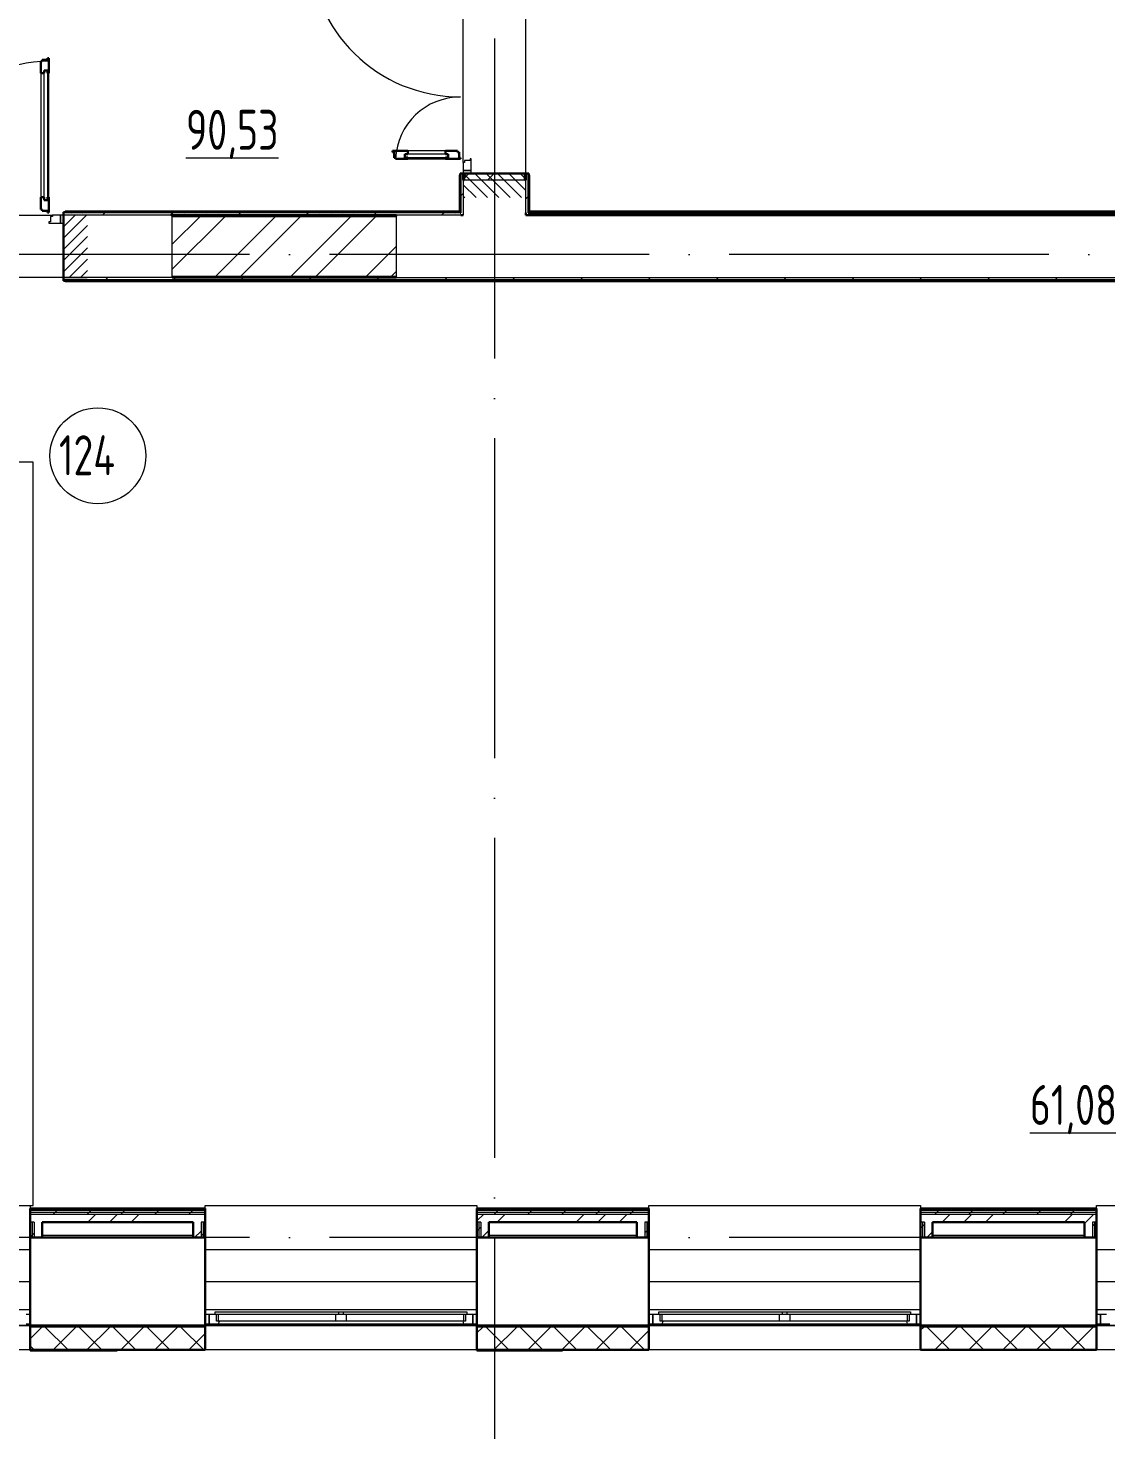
# Model space of a CAD drawing. Header units: millimetres. Extents: x -325553 to 627452, y -28539 to 738858.
# Drawn here: x -6233 to 509, y 416571 to 425341 of the extents above; entities that cross this region are included whole.
import ezdxf

# ---------------------------------------------------------------- set-up
doc = ezdxf.new("R2010")
doc.units = ezdxf.units.MM
doc.linetypes.add('ADSK_Линия сетки', pattern=[25, 20, -2.5, 0, -2.5])
doc.linetypes.add('ADSK_Штриховая_ш2 п1_5', pattern=[4.5, 3, -1.5])
for name, color, linetype, lineweight in [('_ Окна', 7, 'Continuous', 9), ('Двери', 252, 'Continuous', 9), ('Марки помещений', 252, 'Continuous', 20), ('Ограждение', 252, 'Continuous', 9), ('Окна', 252, 'Continuous', 9), ('Оси', 252, 'Continuous', 9), ('Перекрытие', 252, 'Continuous', 18), ('Стены внутренние', 7, 'Continuous', 18), ('Стены наружные', 7, 'Continuous', 18), ('Стены штриховка', 7, 'Continuous', 9)]:
    doc.layers.add(name, color=color, linetype=linetype, lineweight=lineweight)
doc.layers.add('Двери открывание', color=7, linetype='Continuous', lineweight=9, true_color=0xc0c0c0)
doc.styles.add('GOST Common_3', font='', dxfattribs={"height": 3.5})
doc.styles.get('GOST Common_3').set_extended_font_data('GOST 2.304 type A')
pattern_1 = [(0, (-32119.8, 96), (0, 600), []), (90, (-32119.8, 96), (-600, 4e-14), [])]

# ---------------------------------------------------------------- blocks, each defined once
blk = doc.blocks.new('1 этаж')
at = {"layer": 'Двери', "lineweight": 18, "true_color": 0x636466}
h = blk.add_hatch(dxfattribs=at)
h.set_pattern_fill('FP_2', color=251, angle=90, style=0, pattern_type=2)
h.set_pattern_definition([(135, (-4055.8, -12863.73), (-35.3553, -35.3553), [])])
h.paths.add_polyline_path([(-4250.8, -13638.7), (-3860.8, -13638.7), (-3860.8, -13488.7), (-4250.8, -13488.7), (-4250.8, -13612.8)])
h.paths.add_polyline_path([(-4250.8, -11988.7), (-3860.8, -11988.7), (-3860.8, -11838.7), (-4250.8, -11838.7)])
h = blk.add_hatch(dxfattribs=at)
h.set_pattern_fill('FP_2', color=251, style=0, pattern_type=2)
h.set_pattern_definition([(45, (-7625.8, -13943.73), (-35.3553, 35.3553), [])])
h.paths.add_polyline_path([(-6600.8, -14138.7), (-6600.8, -13748.7), (-6750.8, -13748.7), (-6750.8, -14138.7)])
h.paths.add_polyline_path([(-8400.8, -14138.7), (-8250.8, -14138.7), (-8250.8, -13748.7), (-8400.8, -13748.7)])
at = {"layer": 'Ограждение', "true_color": 0x636466}
h = blk.add_hatch(dxfattribs=at)
h.set_pattern_fill('FP_25', color=251, style=0, pattern_type=2)
h.set_pattern_definition(pattern_1)
h.paths.add_polyline_path([(-4270.8, -13728.7), (-4270.8, -13498.7), (-4275.8, -13498.7), (-4275.8, -13723.7)])
h = blk.add_hatch(dxfattribs=at)
h.set_pattern_fill('FP_25', color=251, style=0, pattern_type=2)
h.set_pattern_definition(pattern_1)
h.paths.add_polyline_path([(-5058.1, -13728.7), (-4270.8, -13728.7), (-4275.8, -13723.7), (-6740.8, -13723.7), (-6740.8, -13728.7), (-6070.8, -13728.7)])
at = {"layer": 'Стены наружные', "lineweight": 9, "true_color": 0x636466}
h = blk.add_hatch(dxfattribs=at)
h.set_pattern_fill('FP_41', color=251, style=0, pattern_type=2)
h.set_pattern_definition([(180, (-32119.82, 96), (-1e-14, -100), [])])
h.paths.add_polyline_path([(-66005.8, -20703.7), (-64730.8, -20703.7), (-64730.8, -20693.7), (-66005.8, -20693.7)])
h.paths.add_polyline_path([(2117.4, -20703.7), (2694.2, -20703.7), (2694.2, -20693.7), (1409.2, -20693.7), (1409.2, -20703.7)])
h.paths.add_polyline_path([(-63030.8, -20703.7), (-61880.8, -20703.7), (-61880.8, -20693.7), (-63030.8, -20693.7)])
h.paths.add_polyline_path([(-752.8, -20703.7), (-290.8, -20703.7), (-290.8, -20693.7), (-1390.8, -20693.7), (-1390.8, -20703.7)])
h.paths.add_polyline_path([(-60180.8, -20703.7), (-59050.8, -20703.7), (-59050.8, -20693.7), (-60180.8, -20693.7)])
h.paths.add_polyline_path([(-3623, -20703.7), (-3090.8, -20703.7), (-3090.8, -20693.7), (-4165.8, -20693.7), (-4165.8, -20703.7)])
h.paths.add_polyline_path([(-57350.8, -20703.7), (-56240.8, -20703.7), (-56240.8, -20693.7), (-57350.8, -20693.7)])
h.paths.add_polyline_path([(-5865.8, -20703.7), (-5865.8, -20693.7), (-6960.8, -20693.7), (-6960.8, -20703.7), (-6493.2, -20703.7)])
h.paths.add_polyline_path([(-54540.8, -20703.7), (-53450.8, -20703.7), (-53450.8, -20693.7), (-54540.8, -20693.7)])
h.paths.add_polyline_path([(-8660.8, -20703.7), (-8660.8, -20693.7), (-9765.8, -20693.7), (-9765.8, -20703.7), (-9363.4, -20703.7)])
h.paths.add_polyline_path([(-51750.8, -20703.7), (-50620.8, -20703.7), (-50620.8, -20693.7), (-51750.8, -20693.7)])
h.paths.add_polyline_path([(-11516, -20703.7), (-11465.8, -20703.7), (-11465.8, -20693.7), (-12545.8, -20693.7), (-12545.8, -20703.7), (-12233.6, -20703.7)])
h.paths.add_polyline_path([(-48920.8, -20703.7), (-47800.8, -20703.7), (-47800.8, -20693.7), (-48920.8, -20693.7)])
h.paths.add_polyline_path([(-14245.8, -20703.7), (-14245.8, -20693.7), (-15320.8, -20693.7), (-15320.8, -20703.7), (-14386.2, -20703.7)])
h.paths.add_polyline_path([(-46100.8, -20703.7), (-45030.8, -20703.7), (-45030.8, -20693.7), (-46100.8, -20693.7)])
h.paths.add_polyline_path([(-17256.4, -20703.7), (-17020.8, -20703.7), (-17020.8, -20693.7), (-18120.8, -20693.7), (-18120.8, -20703.7), (-17974, -20703.7)])
h.paths.add_polyline_path([(-43330.8, -20703.7), (-42230.8, -20703.7), (-42230.8, -20693.7), (-43330.8, -20693.7)])
h.paths.add_polyline_path([(-19820.8, -20703.7), (-19820.8, -20693.7), (-20920.8, -20693.7), (-20920.8, -20703.7), (-20126.6, -20703.7)])
h.paths.add_polyline_path([(-40530.8, -20703.7), (-39400.8, -20703.7), (-39400.8, -20693.7), (-40530.8, -20693.7)])
h.paths.add_polyline_path([(-22620.8, -20703.7), (-22620.8, -20693.7), (-23700.8, -20693.7), (-23700.8, -20703.7), (-22996.8, -20703.7)])
h.paths.add_polyline_path([(-25867, -20703.7), (-25400.8, -20703.7), (-25400.8, -20693.7), (-26500.8, -20693.7), (-26500.8, -20703.7), (-26498.8, -20703.7)])
h.paths.add_polyline_path([(-37700.8, -20703.7), (-36590.8, -20703.7), (-36590.8, -20693.7), (-37700.8, -20693.7)])
h.paths.add_polyline_path([(-28202.8, -20703.7), (-28200.8, -20703.7), (-28200.8, -20693.7), (-29240.8, -20693.7), (-29239.8, -20703.7), (-28378.4, -20703.7)])
h.paths.add_polyline_path([(-34890.8, -20703.7), (-33780.8, -20703.7), (-33780.8, -20693.7), (-34890.8, -20693.7)])
h.paths.add_polyline_path([(-30940.8, -20703.7), (-30940.8, -20693.7), (-32080.8, -20693.7), (-32079.8, -20703.7), (-31090.8, -20703.7)])
at = {"layer": '_ Окна', "color": 251, "true_color": 0x636466}
for p, q in [((-6960.8, -20625.7), (-6985.8, -20625.7)), ((-6985.8, -20683.7), (-6960.8, -20683.7)), ((-5840.8, -20625.7), (-5865.8, -20625.7)), ((-5865.8, -20683.7), (-5840.8, -20683.7)), ((-5840.8, -20683.7), (-5840.8, -20625.7)), ((-4165.8, -20625.7), (-4190.8, -20625.7)), ((-4190.8, -20625.7), (-4190.8, -20683.7)), ((-4190.8, -20683.7), (-4165.8, -20683.7)), ((-3065.8, -20625.7), (-3090.8, -20625.7)), ((-3090.8, -20683.7), (-3065.8, -20683.7)), ((-3065.8, -20683.7), (-3065.8, -20625.7)), ((-1390.8, -20625.7), (-1415.8, -20625.7)), ((-1415.8, -20625.7), (-1415.8, -20683.7)), ((-1415.8, -20683.7), (-1390.8, -20683.7)), ((-265.8, -20625.7), (-290.8, -20625.7)), ((-290.8, -20683.7), (-265.8, -20683.7)), ((-265.8, -20683.7), (-265.8, -20625.7))]:
    blk.add_line(p, q, dxfattribs=at)
at = {"layer": '_ Окна', "color": 251, "lineweight": 18, "true_color": 0x636466}
for p, q in [((-5802.8, -20625.7), (-5840.8, -20625.7)), ((-5840.8, -20625.7), (-5840.8, -20683.7)), ((-5840.8, -20683.7), (-5781.4, -20683.7)), ((-5794.8, -20666.7), (-5794.8, -20625.7)), ((-5782.8, -20666.7), (-5794.8, -20666.7)), ((-5781.4, -20683.7), (-5776.8, -20666.7)), ((-4254.8, -20666.7), (-4250.2, -20683.7)), ((-4250.2, -20683.7), (-4190.8, -20683.7)), ((-4236.8, -20666.7), (-4248.8, -20666.7)), ((-4236.8, -20625.7), (-4236.8, -20666.7)), ((-4190.8, -20625.7), (-4228.8, -20625.7)), ((-4190.8, -20683.7), (-4190.8, -20625.7)), ((-3027.8, -20625.7), (-3065.8, -20625.7)), ((-3065.8, -20625.7), (-3065.8, -20683.7)), ((-3065.8, -20683.7), (-3006.4, -20683.7)), ((-3019.8, -20666.7), (-3019.8, -20625.7)), ((-3007.8, -20666.7), (-3019.8, -20666.7)), ((-3006.4, -20683.7), (-3001.8, -20666.7)), ((-1479.8, -20666.7), (-1475.2, -20683.7)), ((-1475.2, -20683.7), (-1415.8, -20683.7)), ((-1461.8, -20666.7), (-1473.8, -20666.7)), ((-1461.8, -20625.7), (-1461.8, -20666.7)), ((-1415.8, -20625.7), (-1453.8, -20625.7)), ((-1415.8, -20683.7), (-1415.8, -20625.7)), ((-227.8, -20625.7), (-265.8, -20625.7)), ((-265.8, -20625.7), (-265.8, -20683.7)), ((-265.8, -20683.7), (-206.4, -20683.7))]:
    blk.add_line(p, q, dxfattribs=at)
at = {"layer": 'Двери', "color": 251, "lineweight": 30, "true_color": 0x636466}
for p, q in [((-6884.8, -12784.7), (-6892.8, -12784.7)), ((-6892.8, -12784.7), (-6892.8, -12860.7)), ((-6850.8, -12775.7), (-6884.8, -12775.7)), ((-6884.8, -12775.7), (-6884.8, -12784.7)), ((-6842.8, -12766.7), (-6850.8, -12766.7)), ((-6850.8, -12766.7), (-6850.8, -12775.7)), ((-6842.8, -12860.7), (-6842.8, -12766.7)), ((-6892.8, -12860.7), (-6872.8, -12860.7)), ((-6872.8, -12860.7), (-6872.8, -12842.7)), ((-6872.8, -12842.7), (-6851.8, -12842.7)), ((-6851.8, -12842.7), (-6851.8, -12860.7)), ((-6851.8, -12860.7), (-6842.8, -12860.7)), ((-4598.8, -13346.7), (-4692.8, -13346.7)), ((-4692.8, -13346.7), (-4692.8, -13354.7)), ((-4692.8, -13354.7), (-4683.8, -13354.7)), ((-4683.8, -13354.7), (-4683.8, -13388.7)), ((-4683.8, -13388.7), (-4674.8, -13388.7)), ((-4674.8, -13388.7), (-4674.8, -13396.7)), ((-4674.8, -13396.7), (-4598.8, -13396.7)), ((-4598.8, -13366.7), (-4616.8, -13366.7)), ((-4616.8, -13366.7), (-4616.8, -13387.7)), ((-4616.8, -13387.7), (-4598.8, -13387.7)), ((-4598.8, -13346.7), (-4598.8, -13366.7)), ((-4598.8, -13387.7), (-4598.8, -13396.7)), ((-4286.8, -13346.7), (-4362.8, -13346.7)), ((-4362.8, -13346.7), (-4362.8, -13366.7)), ((-4362.8, -13366.7), (-4344.8, -13366.7)), ((-4362.8, -13387.7), (-4362.8, -13396.7)), ((-4344.8, -13387.7), (-4362.8, -13387.7)), ((-4362.8, -13396.7), (-4268.8, -13396.7)), ((-4344.8, -13366.7), (-4344.8, -13387.7)), ((-4286.8, -13354.7), (-4286.8, -13346.7)), ((-4277.8, -13354.7), (-4286.8, -13354.7)), ((-4277.8, -13388.7), (-4277.8, -13354.7)), ((-4268.8, -13388.7), (-4277.8, -13388.7)), ((-4268.8, -13396.7), (-4268.8, -13388.7)), ((-6892.8, -13636.7), (-6892.8, -13712.7)), ((-6892.8, -13636.7), (-6872.8, -13636.7)), ((-6872.8, -13636.7), (-6872.8, -13654.7)), ((-6872.8, -13654.7), (-6851.8, -13654.7)), ((-6851.8, -13636.7), (-6842.8, -13636.7)), ((-6851.8, -13654.7), (-6851.8, -13636.7)), ((-6842.8, -13730.7), (-6842.8, -13636.7)), ((-6892.8, -13712.7), (-6884.8, -13712.7)), ((-6884.8, -13712.7), (-6884.8, -13721.7)), ((-6884.8, -13721.7), (-6850.8, -13721.7)), ((-6850.8, -13721.7), (-6850.8, -13730.7)), ((-6850.8, -13730.7), (-6842.8, -13730.7))]:
    blk.add_line(p, q, dxfattribs=at)
at = {"layer": 'Двери', "color": 251, "true_color": 0x636466}
for p, q in [((-6892.8, -12860.7), (-6892.8, -13636.7)), ((-6872.8, -13654.7), (-6872.8, -12842.7)), ((-6872.8, -12842.7), (-6851.8, -12842.7)), ((-6851.8, -12842.7), (-6851.8, -13654.7)), ((-6842.8, -13636.7), (-6842.8, -12860.7)), ((-4344.8, -13366.7), (-4616.8, -13366.7)), ((-4616.8, -13366.7), (-4616.8, -13387.7)), ((-4616.8, -13387.7), (-4344.8, -13387.7)), ((-4362.8, -13346.7), (-4598.8, -13346.7)), ((-4598.8, -13396.7), (-4362.8, -13396.7)), ((-4344.8, -13387.7), (-4344.8, -13366.7)), ((-4208.8, -13405.7), (-4242.8, -13405.7)), ((-4242.8, -13405.7), (-4242.8, -13419.7)), ((-4200.8, -13396.7), (-4208.8, -13396.7)), ((-4208.8, -13396.7), (-4208.8, -13405.7)), ((-4200.8, -13468.7), (-4200.8, -13396.7)), ((-4250.8, -13419.7), (-4250.8, -13468.7)), ((-4242.8, -13419.7), (-4250.8, -13419.7)), ((-4200.8, -13468.7), (-4250.8, -13468.7)), ((-4250.8, -13468.7), (-4250.8, -13488.7)), ((-4250.8, -13468.7), (-4200.8, -13468.7)), ((-4250.8, -13488.7), (-4200.8, -13488.7)), ((-4200.8, -13488.7), (-4200.8, -13468.7)), ((-6851.8, -13654.7), (-6872.8, -13654.7)), ((-6819.8, -13756.7), (-6833.8, -13756.7)), ((-6833.8, -13756.7), (-6833.8, -13790.7)), ((-6819.8, -13748.7), (-6819.8, -13756.7)), ((-6770.8, -13748.7), (-6819.8, -13748.7)), ((-6750.8, -13748.7), (-6770.8, -13748.7)), ((-6770.8, -13748.7), (-6770.8, -13798.7)), ((-6770.8, -13798.7), (-6770.8, -13748.7)), ((-6750.8, -13798.7), (-6750.8, -13748.7)), ((-6833.8, -13790.7), (-6842.8, -13790.7)), ((-6842.8, -13790.7), (-6842.8, -13798.7)), ((-6842.8, -13798.7), (-6770.8, -13798.7)), ((-6770.8, -13798.7), (-6750.8, -13798.7))]:
    blk.add_line(p, q, dxfattribs=at)
at = {"layer": 'Двери', "color": 251, "linetype": 'ADSK_Штриховая_ш2 п1_5', "true_color": 0x636466}
for p, q in [((-3860.8, -13488.7), (-4250.8, -13488.7)), ((-4250.8, -13488.7), (-4250.8, -13638.7)), ((-3860.8, -13638.7), (-3860.8, -13488.7)), ((-6600.8, -13748.7), (-6750.8, -13748.7)), ((-6750.8, -13748.7), (-6750.8, -14138.7)), ((-6750.8, -14138.7), (-6600.8, -14138.7))]:
    blk.add_line(p, q, dxfattribs=at)
at = {"layer": 'Двери открывание', "color": 251, "true_color": 0x636466}
for centre, radius, start, end in [((-4268.8, -12062.7), 946, 181.09026, 270), ((-6824.8, -13730.7), 946, 91.09026, 180), ((-4268.8, -13414.7), 406, 90, 177.45896)]:
    blk.add_arc(centre, radius, start, end, dxfattribs=at)
at = {"layer": 'Марки помещений', "color": 251, "true_color": 0x636466}
blk.add_circle((-6536.4, -15253), 300, dxfattribs=at)
at = {"layer": 'Ограждение', "color": 251, "true_color": 0x636466}
for p, q in [((-4275.8, -13498.7), (-4270.8, -13498.7)), ((-4275.8, -13498.7), (-4275.8, -13723.7)), ((-3840.8, -13498.7), (-3835.8, -13498.7)), ((-3835.8, -13723.7), (-3835.8, -13498.7)), ((-6740.8, -13728.8), (-6740.8, -13723.7)), ((-4275.8, -13723.7), (-6740.8, -13723.7)), ((-4275.8, -13723.7), (-4270.8, -13728.7)), ((-3835.8, -13723.7), (-3840.8, -13728.7)), ((1944.2, -13723.7), (-3835.8, -13723.7)), ((-6740.8, -14163.7), (-6740.8, -14158.7)), ((-6740.8, -14163.7), (1454.2, -14163.7)), ((-8660.8, -19943.7), (-6960.8, -19943.7)), ((-6960.8, -19943.7), (-6960.8, -19961.8)), ((-5865.8, -19961.8), (-5865.8, -19943.7)), ((-5865.8, -19943.7), (-4165.8, -19943.7)), ((-4165.8, -19943.7), (-4165.8, -19961.8)), ((-3090.8, -19961.8), (-3090.8, -19943.7)), ((-3090.8, -19943.7), (-1390.8, -19943.7)), ((-1390.8, -19943.7), (-1390.8, -19961.8)), ((-290.8, -19961.8), (-290.8, -19943.7)), ((-290.8, -19943.7), (1409.2, -19943.7)), ((-8660.8, -20218.7), (-6960.8, -20218.7)), ((-5865.8, -20218.7), (-4165.8, -20218.7)), ((-3090.8, -20218.7), (-1390.8, -20218.7)), ((-290.8, -20218.7), (1409.2, -20218.7)), ((-8660.8, -20418.7), (-6960.8, -20418.7)), ((-5865.8, -20418.7), (-4165.8, -20418.7)), ((-3090.8, -20418.7), (-1390.8, -20418.7)), ((-290.8, -20418.7), (1409.2, -20418.7)), ((-8660.8, -20593.7), (-6960.8, -20593.7)), ((-5865.8, -20593.7), (-4165.8, -20593.7)), ((-3090.8, -20593.7), (-1390.8, -20593.7)), ((-290.8, -20593.7), (1409.2, -20593.7))]:
    blk.add_line(p, q, dxfattribs=at)
at = {"layer": 'Окна', "color": 251, "true_color": 0x636466}
for p, q in [((-5802.8, -20608.7), (-5030.8, -20608.7)), ((-5802.8, -20625.7), (-5802.8, -20608.7)), ((-5030.8, -20625.7), (-5802.8, -20625.7)), ((-5782.8, -20666.7), (-5782.8, -20625.7)), ((-5050.8, -20666.7), (-5782.8, -20666.7)), ((-5781.4, -20683.7), (-4250.2, -20683.7)), ((-5050.8, -20625.7), (-5050.8, -20666.7)), ((-4980.8, -20666.7), (-5050.8, -20666.7)), ((-5030.8, -20608.7), (-5000.8, -20608.7)), ((-5030.8, -20608.7), (-5030.8, -20625.7)), ((-5000.8, -20625.7), (-5030.8, -20625.7)), ((-5000.8, -20608.7), (-4228.8, -20608.7)), ((-5000.8, -20625.7), (-5000.8, -20608.7)), ((-4228.8, -20625.7), (-5000.8, -20625.7)), ((-4980.8, -20666.7), (-4980.8, -20625.7)), ((-4248.8, -20666.7), (-4980.8, -20666.7)), ((-4248.8, -20625.7), (-4248.8, -20666.7)), ((-4228.8, -20608.7), (-4228.8, -20625.7)), ((-3027.8, -20608.7), (-2255.8, -20608.7)), ((-3027.8, -20625.7), (-3027.8, -20608.7)), ((-2255.8, -20625.7), (-3027.8, -20625.7)), ((-3007.8, -20666.7), (-3007.8, -20625.7)), ((-2275.8, -20666.7), (-3007.8, -20666.7)), ((-3006.4, -20683.7), (-1475.2, -20683.7)), ((-2275.8, -20625.7), (-2275.8, -20666.7)), ((-2205.8, -20666.7), (-2275.8, -20666.7)), ((-2255.8, -20608.7), (-2225.8, -20608.7)), ((-2255.8, -20608.7), (-2255.8, -20625.7)), ((-2225.8, -20625.7), (-2255.8, -20625.7)), ((-2225.8, -20608.7), (-1453.8, -20608.7)), ((-2225.8, -20625.7), (-2225.8, -20608.7)), ((-1453.8, -20625.7), (-2225.8, -20625.7)), ((-2205.8, -20666.7), (-2205.8, -20625.7)), ((-1473.8, -20666.7), (-2205.8, -20666.7)), ((-1473.8, -20625.7), (-1473.8, -20666.7)), ((-1453.8, -20608.7), (-1453.8, -20625.7))]:
    blk.add_line(p, q, dxfattribs=at)
at = {"layer": 'Оси', "color": 251, "linetype": 'ADSK_Линия сетки', "ltscale": 100, "true_color": 0x636466}
for p, q in [((-4055.8, -2643.7), (-4055.8, -33769.9)), ((4411.5, -13993.7), (-72528.1, -13993.7)), ((4411.5, -20143.7), (-72528.1, -20143.7))]:
    blk.add_line(p, q, dxfattribs=at)
at = {"layer": 'Перекрытие', "color": 251, "ltscale": 100, "true_color": 0x636466}
for p, q in [((-6940.8, -15293.7), (-8740.8, -15293.7)), ((-6940.8, -19943.7), (-6940.8, -15293.7)), ((-6960.8, -19943.7), (-6940.8, -19943.7))]:
    blk.add_line(p, q, dxfattribs=at)
at = {"layer": 'Стены внутренние', "color": 251, "true_color": 0x636466}
for p, q in [((-3860.8, -13488.7), (-3860.8, -11988.7)), ((-4250.8, -13419.7), (-4250.8, -12057.7)), ((-4250.8, -13528.7), (-4250.8, -13748.7)), ((-3865.8, -13528.7), (-4245.8, -13528.7)), ((-3860.8, -13733.7), (-3860.8, -13528.7)), ((-8181.8, -13748.7), (-6819.8, -13748.7)), ((-6070.8, -13748.7), (-6750.8, -13748.7)), ((-6070.8, -14133.7), (-6070.8, -13753.7)), ((-4265.8, -13748.7), (-4670.8, -13748.7)), ((-4670.8, -13753.7), (-4670.8, -14133.7)), ((-6750.8, -14138.7), (-8250.8, -14138.7)), ((-4670.8, -14138.7), (1484.2, -14138.7)), ((-6960.8, -20693.7), (-8660.8, -20693.7)), ((-4165.8, -20693.7), (-5865.8, -20693.7)), ((-1390.8, -20693.7), (-3090.8, -20693.7)), ((1409.2, -20693.7), (-290.8, -20693.7)), ((-6960.8, -20845.7), (-8660.8, -20845.7)), ((-4165.8, -20845.7), (-5865.8, -20845.7)), ((-1390.8, -20845.7), (-3090.8, -20845.7)), ((1409.2, -20845.7), (-290.8, -20845.7))]:
    blk.add_line(p, q, dxfattribs=at)
at = {"layer": 'Стены внутренние', "color": 251, "lineweight": 30, "true_color": 0x636466}
for p, q in [((-4245.8, -13528.7), (-4250.8, -13528.7)), ((-3860.8, -13528.7), (-3865.8, -13528.7)), ((-6750.8, -13748.7), (-6750.8, -14138.7)), ((-6070.8, -13753.7), (-6070.8, -13748.7)), ((-4670.8, -13748.7), (-4670.8, -13753.7)), ((-4250.8, -13748.7), (-4265.8, -13748.7)), ((-3860.8, -13748.7), (-3860.8, -13733.7)), ((-6070.8, -14138.7), (-6070.8, -14133.7)), ((-4670.8, -14133.7), (-4670.8, -14138.7)), ((-6960.8, -20143.7), (-6960.8, -20693.7)), ((-5940.8, -20143.7), (-6885.8, -20143.7)), ((-5865.8, -20693.7), (-5865.8, -20143.7)), ((-4165.8, -20143.7), (-4165.8, -20693.7)), ((-3165.8, -20143.7), (-4090.8, -20143.7)), ((-3090.8, -20693.7), (-3090.8, -20143.7)), ((-1390.8, -20143.7), (-1390.8, -20693.7)), ((-365.8, -20143.7), (-1315.8, -20143.7)), ((-290.8, -20693.7), (-290.8, -20143.7)), ((-6960.8, -20693.7), (-5865.8, -20693.7)), ((-4165.8, -20693.7), (-3090.8, -20693.7)), ((-1390.8, -20693.7), (-290.8, -20693.7)), ((-6960.8, -20703.7), (-6960.8, -20845.7)), ((-5865.8, -20845.7), (-5865.8, -20703.7)), ((-4165.8, -20703.7), (-4165.8, -20845.7)), ((-3090.8, -20845.7), (-3090.8, -20703.7)), ((-1390.8, -20703.7), (-1390.8, -20845.7)), ((-290.8, -20845.7), (-290.8, -20703.7)), ((-6960.8, -20845.7), (-5865.8, -20845.7)), ((-4165.8, -20845.7), (-3090.8, -20845.7)), ((-1390.8, -20845.7), (-290.8, -20845.7))]:
    blk.add_line(p, q, dxfattribs=at)
at = {"layer": 'Стены внутренние', "color": 251, "linetype": 'Continuous', "lineweight": 9, "true_color": 0x636466}
for p, q in [((-6958.8, -20775.6), (-6886.9, -20703.7)), ((-6725.3, -20843.7), (-6865.3, -20703.7)), ((-6814.8, -20843.7), (-6674.8, -20703.7)), ((-6513.2, -20843.7), (-6653.2, -20703.7)), ((-6602.6, -20843.7), (-6462.6, -20703.7)), ((-6301.1, -20843.7), (-6441.1, -20703.7)), ((-6390.5, -20843.7), (-6250.5, -20703.7)), ((-6088.9, -20843.7), (-6228.9, -20703.7)), ((-6178.4, -20843.7), (-6038.4, -20703.7)), ((-5876.8, -20843.7), (-6016.8, -20703.7)), ((-5966.2, -20843.7), (-5865.8, -20743.3)), ((-4165.8, -20740.3), (-4129.2, -20703.7)), ((-3967.6, -20843.7), (-4107.6, -20703.7)), ((-4057.1, -20843.7), (-3917.1, -20703.7)), ((-3755.5, -20843.7), (-3895.5, -20703.7)), ((-3844.9, -20843.7), (-3704.9, -20703.7)), ((-3543.3, -20843.7), (-3683.3, -20703.7)), ((-3632.8, -20843.7), (-3492.8, -20703.7)), ((-3331.2, -20843.7), (-3471.2, -20703.7)), ((-3420.7, -20843.7), (-3280.7, -20703.7)), ((-3119.1, -20843.7), (-3259.1, -20703.7)), ((-3208.5, -20843.7), (-3090.8, -20726)), ((-1390.8, -20723.1), (-1371.5, -20703.7)), ((-1209.9, -20843.7), (-1349.9, -20703.7)), ((-1299.3, -20843.7), (-1159.3, -20703.7)), ((-997.8, -20843.7), (-1137.8, -20703.7)), ((-1087.2, -20843.7), (-947.2, -20703.7)), ((-785.6, -20843.7), (-925.6, -20703.7)), ((-875.1, -20843.7), (-735.1, -20703.7)), ((-573.5, -20843.7), (-713.5, -20703.7)), ((-662.9, -20843.7), (-522.9, -20703.7)), ((-361.4, -20843.7), (-501.4, -20703.7)), ((-450.8, -20843.7), (-310.8, -20703.7)), ((-6958.8, -20817.4), (-6960.8, -20813.9)), ((-6937.5, -20843.7), (-6958.8, -20822.4)), ((-6845.8, -20843.7), (-6847, -20845.7)), ((-4147.9, -20844.3), (-4148.7, -20845.7)), ((-4126.8, -20845.7), (-4128, -20843.7)), ((-3540.2, -20845.7), (-3541.4, -20843.7)), ((-1331.9, -20843.7), (-1333.1, -20845.7)), ((-510.7, -20843.7), (-511.8, -20845.7)), ((-292.8, -20833.6), (-290.8, -20833.6))]:
    blk.add_line(p, q, dxfattribs=at)
at = {"layer": 'Стены наружные', "color": 251, "lineweight": 30, "true_color": 0x636466}
for p, q in [((-4250.8, -13488.7), (-4270.8, -13488.7)), ((-4270.8, -13488.7), (-4270.8, -13728.7)), ((-4250.8, -13528.7), (-4250.8, -13488.7)), ((-3865.8, -13488.7), (-4245.8, -13488.7)), ((-4245.8, -13488.7), (-4245.8, -13528.7)), ((-3865.8, -13528.7), (-3865.8, -13488.7)), ((-3860.8, -13488.7), (-3860.8, -13528.7)), ((-3840.8, -13488.7), (-3860.8, -13488.7)), ((-3840.8, -13728.7), (-3840.8, -13488.7)), ((-6750.8, -13728.7), (-6750.8, -13748.7)), ((-4270.8, -13728.7), (-6750.8, -13728.7)), ((-6070.8, -13748.7), (-4670.8, -13748.7)), ((-4670.8, -13753.7), (-6070.8, -13753.7)), ((-4265.8, -13733.7), (-4270.8, -13733.7)), ((-3860.8, -13748.7), (2044.2, -13748.7)), ((1964.2, -13733.7), (-3845.8, -13733.7)), ((1959.2, -13728.7), (-3840.8, -13728.7)), ((-6750.8, -14138.7), (-6750.8, -14158.7)), ((-6750.8, -14158.7), (1454.2, -14158.7)), ((-6070.8, -14133.7), (-4670.8, -14133.7)), ((-4670.8, -14138.7), (-6070.8, -14138.7)), ((-6960.8, -19961.8), (-6960.8, -20143.7)), ((-5865.8, -19961.8), (-6960.8, -19961.8)), ((-5865.8, -20143.7), (-5865.8, -19961.8)), ((-4165.8, -19961.8), (-4165.8, -20143.7)), ((-3090.8, -19961.8), (-4165.8, -19961.8)), ((-3090.8, -20143.7), (-3090.8, -19961.8)), ((-1390.8, -19961.8), (-1390.8, -20143.7)), ((-290.8, -19961.8), (-1390.8, -19961.8)), ((-290.8, -20143.7), (-290.8, -19961.8)), ((-6885.8, -20046.8), (-5940.8, -20046.8)), ((-6885.8, -20143.7), (-6885.8, -20046.8)), ((-5940.8, -20046.8), (-5940.8, -20143.7)), ((-4090.8, -20046.8), (-3165.8, -20046.8)), ((-4090.8, -20143.7), (-4090.8, -20046.8)), ((-3165.8, -20046.8), (-3165.8, -20143.7)), ((-1315.8, -20046.8), (-365.8, -20046.8)), ((-1315.8, -20143.7), (-1315.8, -20046.8)), ((-365.8, -20046.8), (-365.8, -20143.7)), ((-6960.8, -20143.7), (-6885.8, -20143.7)), ((-5940.8, -20143.7), (-5865.8, -20143.7)), ((-4165.8, -20143.7), (-4090.8, -20143.7)), ((-3165.8, -20143.7), (-3090.8, -20143.7)), ((-1390.8, -20143.7), (-1315.8, -20143.7)), ((-365.8, -20143.7), (-290.8, -20143.7)), ((-5865.8, -20693.7), (-6960.8, -20693.7)), ((-6960.8, -20693.7), (-6960.8, -20703.7)), ((-5865.8, -20703.7), (-5865.8, -20693.7)), ((-3090.8, -20693.7), (-4165.8, -20693.7)), ((-4165.8, -20693.7), (-4165.8, -20703.7)), ((-3090.8, -20703.7), (-3090.8, -20693.7)), ((-290.8, -20693.7), (-1390.8, -20693.7)), ((-1390.8, -20693.7), (-1390.8, -20703.7)), ((-290.8, -20703.7), (-290.8, -20693.7)), ((-6415.8, -20845.7), (-6960.8, -20845.7)), ((-6960.8, -20845.7), (-6960.8, -20850.7)), ((-6960.8, -20850.7), (-6415.8, -20850.7)), ((-6415.8, -20850.7), (-6415.8, -20845.7)), ((-3630.8, -20845.7), (-4165.8, -20845.7)), ((-4165.8, -20845.7), (-4165.8, -20850.7)), ((-4165.8, -20850.7), (-3630.8, -20850.7)), ((-3630.8, -20850.7), (-3630.8, -20845.7))]:
    blk.add_line(p, q, dxfattribs=at)
at = {"layer": 'Стены наружные', "color": 251, "linetype": 'Continuous', "lineweight": 9, "true_color": 0x636466}
for p, q in [((-4270.8, -13491.4), (-4268.1, -13488.7)), ((-4245.8, -13518.8), (-4215.8, -13488.7)), ((-4098.6, -13528.7), (-4058.6, -13488.7)), ((-3845.8, -13490.7), (-3843.8, -13488.7)), ((-4270.8, -13562.1), (-4265.8, -13557.1)), ((-3845.8, -13561.4), (-3840.8, -13556.4)), ((-4270.8, -13632.9), (-4265.8, -13627.9)), ((-4265.8, -13627.9), (-4250.8, -13612.9)), ((-3860.8, -13647.1), (-3845.8, -13632.1)), ((-3845.8, -13632.1), (-3840.8, -13627.1)), ((-6705.1, -13733.7), (-6700.1, -13728.7)), ((-6634.4, -13733.7), (-6629.4, -13728.7)), ((-6563.7, -13733.7), (-6558.7, -13728.7)), ((-6508, -13748.7), (-6493, -13733.7)), ((-6493, -13733.7), (-6488, -13728.7)), ((-6422.3, -13733.7), (-6417.3, -13728.7)), ((-6351.6, -13733.7), (-6346.6, -13728.7)), ((-6280.9, -13733.7), (-6275.9, -13728.7)), ((-6210.2, -13733.7), (-6205.2, -13728.7)), ((-6139.4, -13733.7), (-6134.4, -13728.7)), ((-6083.7, -13748.7), (-6068.7, -13733.7)), ((-6070.8, -13929.4), (-5895.2, -13753.7)), ((-6070.8, -14086.5), (-5738, -13753.7)), ((-6070.8, -13929.4), (-5895.2, -13753.7)), ((-6070.8, -14086.5), (-5738, -13753.7)), ((-6068.7, -13733.7), (-6063.7, -13728.7)), ((-5998, -13733.7), (-5993, -13728.7)), ((-5927.3, -13733.7), (-5922.3, -13728.7)), ((-5856.6, -13733.7), (-5851.6, -13728.7)), ((-5803.7, -14133.7), (-5423.7, -13753.7)), ((-5803.7, -14133.7), (-5423.7, -13753.7)), ((-5785.9, -13733.7), (-5780.9, -13728.7)), ((-5715.2, -13733.7), (-5710.2, -13728.7)), ((-5659.5, -13748.7), (-5644.5, -13733.7)), ((-5646.5, -14133.7), (-5266.5, -13753.7)), ((-5646.5, -14133.7), (-5266.5, -13753.7)), ((-5644.5, -13733.7), (-5639.5, -13728.7)), ((-5573.8, -13733.7), (-5568.8, -13728.7)), ((-5503, -13733.7), (-5498, -13728.7)), ((-5432.3, -13733.7), (-5427.3, -13728.7)), ((-5361.6, -13733.7), (-5356.6, -13728.7)), ((-5332.2, -14133.7), (-4952.2, -13753.7)), ((-5332.2, -14133.7), (-4952.2, -13753.7)), ((-5290.9, -13733.7), (-5285.9, -13728.7)), ((-5235.2, -13748.7), (-5220.2, -13733.7)), ((-5220.2, -13733.7), (-5215.2, -13728.7)), ((-5175.1, -14133.7), (-4795.1, -13753.7)), ((-5175.1, -14133.7), (-4795.1, -13753.7)), ((-5149.5, -13733.7), (-5144.5, -13728.7)), ((-5078.8, -13733.7), (-5073.8, -13728.7)), ((-5008.1, -13733.7), (-5003.1, -13728.7)), ((-4937.4, -13733.7), (-4932.4, -13728.7)), ((-4866.7, -13733.7), (-4861.7, -13728.7)), ((-4810.9, -13748.7), (-4795.9, -13733.7)), ((-4795.9, -13733.7), (-4790.9, -13728.7)), ((-4725.2, -13733.7), (-4720.2, -13728.7)), ((-4654.5, -13733.7), (-4649.5, -13728.7)), ((-4583.8, -13733.7), (-4578.8, -13728.7)), ((-4513.1, -13733.7), (-4508.1, -13728.7)), ((-4442.4, -13733.7), (-4437.4, -13728.7)), ((-4386.7, -13748.7), (-4371.7, -13733.7)), ((-4371.7, -13733.7), (-4366.7, -13728.7)), ((-4301, -13733.7), (-4296, -13728.7)), ((-4270.8, -13703.6), (-4265.8, -13698.6)), ((-3845.8, -13702.8), (-3840.8, -13697.8)), ((-3806, -13733.7), (-3801, -13728.7)), ((-3735.3, -13733.7), (-3730.3, -13728.7)), ((-3664.6, -13733.7), (-3659.6, -13728.7)), ((-3593.9, -13733.7), (-3588.9, -13728.7)), ((-3538.1, -13748.7), (-3523.1, -13733.7)), ((-3523.1, -13733.7), (-3518.1, -13728.7)), ((-3452.4, -13733.7), (-3447.4, -13728.7)), ((-3381.7, -13733.7), (-3376.7, -13728.7)), ((-3311, -13733.7), (-3306, -13728.7)), ((-3240.3, -13733.7), (-3235.3, -13728.7)), ((-3169.6, -13733.7), (-3164.6, -13728.7)), ((-3113.9, -13748.7), (-3098.9, -13733.7)), ((-3098.9, -13733.7), (-3093.9, -13728.7)), ((-3028.2, -13733.7), (-3023.2, -13728.7)), ((-2957.5, -13733.7), (-2952.5, -13728.7)), ((-2886.8, -13733.7), (-2881.8, -13728.7)), ((-2816, -13733.7), (-2811, -13728.7)), ((-2745.3, -13733.7), (-2740.3, -13728.7)), ((-2689.6, -13748.7), (-2674.6, -13733.7)), ((-2674.6, -13733.7), (-2669.6, -13728.7)), ((-2603.9, -13733.7), (-2598.9, -13728.7)), ((-2533.2, -13733.7), (-2528.2, -13728.7)), ((-2462.5, -13733.7), (-2457.5, -13728.7)), ((-2391.8, -13733.7), (-2386.8, -13728.7)), ((-2321.1, -13733.7), (-2316.1, -13728.7)), ((-2265.4, -13748.7), (-2250.4, -13733.7)), ((-2250.4, -13733.7), (-2245.4, -13728.7)), ((-2179.6, -13733.7), (-2174.6, -13728.7)), ((-2108.9, -13733.7), (-2103.9, -13728.7)), ((-2038.2, -13733.7), (-2033.2, -13728.7)), ((-1967.5, -13733.7), (-1962.5, -13728.7)), ((-1896.8, -13733.7), (-1891.8, -13728.7)), ((-1841.1, -13748.7), (-1826.1, -13733.7)), ((-1826.1, -13733.7), (-1821.1, -13728.7)), ((-1755.4, -13733.7), (-1750.4, -13728.7)), ((-1684.7, -13733.7), (-1679.7, -13728.7)), ((-1614, -13733.7), (-1609, -13728.7)), ((-1543.2, -13733.7), (-1538.2, -13728.7)), ((-1472.5, -13733.7), (-1467.5, -13728.7)), ((-1416.8, -13748.7), (-1401.8, -13733.7)), ((-1401.8, -13733.7), (-1396.8, -13728.7)), ((-1331.1, -13733.7), (-1326.1, -13728.7)), ((-1260.4, -13733.7), (-1255.4, -13728.7)), ((-1189.7, -13733.7), (-1184.7, -13728.7)), ((-1119, -13733.7), (-1114, -13728.7)), ((-1048.3, -13733.7), (-1043.3, -13728.7)), ((-992.6, -13748.7), (-977.6, -13733.7)), ((-977.6, -13733.7), (-972.6, -13728.7)), ((-906.9, -13733.7), (-901.9, -13728.7)), ((-836.1, -13733.7), (-831.1, -13728.7)), ((-765.4, -13733.7), (-760.4, -13728.7)), ((-694.7, -13733.7), (-689.7, -13728.7)), ((-624, -13733.7), (-619, -13728.7)), ((-568.3, -13748.7), (-553.3, -13733.7)), ((-553.3, -13733.7), (-548.3, -13728.7)), ((-482.6, -13733.7), (-477.6, -13728.7)), ((-411.9, -13733.7), (-406.9, -13728.7)), ((-341.2, -13733.7), (-336.2, -13728.7)), ((-270.5, -13733.7), (-265.5, -13728.7)), ((-4860.8, -14133.7), (-4670.8, -13943.8)), ((-4860.8, -14133.7), (-4670.8, -13943.8)), ((-4703.6, -14133.7), (-4670.8, -14100.9)), ((-4703.6, -14133.7), (-4670.8, -14100.9)), ((-6705.9, -14158.7), (-6700.9, -14153.7)), ((-6635.2, -14158.7), (-6630.2, -14153.7)), ((-6564.4, -14158.7), (-6559.4, -14153.7)), ((-6493.7, -14158.7), (-6488.7, -14153.7)), ((-6488.7, -14153.7), (-6473.7, -14138.7)), ((-6423, -14158.7), (-6418, -14153.7)), ((-6352.3, -14158.7), (-6347.3, -14153.7)), ((-6281.6, -14158.7), (-6276.6, -14153.7)), ((-6210.9, -14158.7), (-6205.9, -14153.7)), ((-6140.2, -14158.7), (-6135.2, -14153.7)), ((-6069.5, -14158.7), (-6064.5, -14153.7)), ((-6064.5, -14153.7), (-6049.5, -14138.7)), ((-5998.8, -14158.7), (-5993.8, -14153.7)), ((-5928, -14158.7), (-5923, -14153.7)), ((-5857.3, -14158.7), (-5852.3, -14153.7)), ((-5786.6, -14158.7), (-5781.6, -14153.7)), ((-5715.9, -14158.7), (-5710.9, -14153.7)), ((-5645.2, -14158.7), (-5640.2, -14153.7)), ((-5640.2, -14153.7), (-5625.2, -14138.7)), ((-5574.5, -14158.7), (-5569.5, -14153.7)), ((-5503.8, -14158.7), (-5498.8, -14153.7)), ((-5433.1, -14158.7), (-5428.1, -14153.7)), ((-5362.4, -14158.7), (-5357.4, -14153.7)), ((-5291.7, -14158.7), (-5286.7, -14153.7)), ((-5220.9, -14158.7), (-5215.9, -14153.7)), ((-5215.9, -14153.7), (-5200.9, -14138.7)), ((-5150.2, -14158.7), (-5145.2, -14153.7)), ((-5079.5, -14158.7), (-5074.5, -14153.7)), ((-5008.8, -14158.7), (-5003.8, -14153.7)), ((-4938.1, -14158.7), (-4933.1, -14153.7)), ((-4867.4, -14158.7), (-4862.4, -14153.7)), ((-4796.7, -14158.7), (-4791.7, -14153.7)), ((-4791.7, -14153.7), (-4776.7, -14138.7)), ((-4726, -14158.7), (-4721, -14153.7)), ((-4655.3, -14158.7), (-4650.3, -14153.7)), ((-4584.5, -14158.7), (-4579.5, -14153.7)), ((-4513.8, -14158.7), (-4508.8, -14153.7)), ((-4443.1, -14158.7), (-4438.1, -14153.7)), ((-4372.4, -14158.7), (-4367.4, -14153.7)), ((-4367.4, -14153.7), (-4352.4, -14138.7)), ((-4301.7, -14158.7), (-4296.7, -14153.7)), ((-4231, -14158.7), (-4226, -14153.7)), ((-4160.3, -14158.7), (-4155.3, -14153.7)), ((-4089.6, -14158.7), (-4084.6, -14153.7)), ((-4018.9, -14158.7), (-4013.9, -14153.7)), ((-3948.1, -14158.7), (-3943.1, -14153.7)), ((-3943.1, -14153.7), (-3928.1, -14138.7)), ((-3877.4, -14158.7), (-3872.4, -14153.7)), ((-3806.7, -14158.7), (-3801.7, -14153.7)), ((-3736, -14158.7), (-3731, -14153.7)), ((-3665.3, -14158.7), (-3660.3, -14153.7)), ((-3594.6, -14158.7), (-3589.6, -14153.7)), ((-3523.9, -14158.7), (-3518.9, -14153.7)), ((-3518.9, -14153.7), (-3503.9, -14138.7)), ((-3453.2, -14158.7), (-3448.2, -14153.7)), ((-3382.5, -14158.7), (-3377.5, -14153.7)), ((-3311.8, -14158.7), (-3306.8, -14153.7)), ((-3241, -14158.7), (-3236, -14153.7)), ((-3170.3, -14158.7), (-3165.3, -14153.7)), ((-3099.6, -14158.7), (-3094.6, -14153.7)), ((-3094.6, -14153.7), (-3079.6, -14138.7)), ((-3028.9, -14158.7), (-3023.9, -14153.7)), ((-2958.2, -14158.7), (-2953.2, -14153.7)), ((-2887.5, -14158.7), (-2882.5, -14153.7)), ((-2816.8, -14158.7), (-2811.8, -14153.7)), ((-2746.1, -14158.7), (-2741.1, -14153.7)), ((-2675.4, -14158.7), (-2670.4, -14153.7)), ((-2670.4, -14153.7), (-2655.4, -14138.7)), ((-2604.6, -14158.7), (-2599.6, -14153.7)), ((-2533.9, -14158.7), (-2528.9, -14153.7)), ((-2463.2, -14158.7), (-2458.2, -14153.7)), ((-2392.5, -14158.7), (-2387.5, -14153.7)), ((-2321.8, -14158.7), (-2316.8, -14153.7)), ((-2251.1, -14158.7), (-2246.1, -14153.7)), ((-2246.1, -14153.7), (-2231.1, -14138.7)), ((-2180.4, -14158.7), (-2175.4, -14153.7)), ((-2109.7, -14158.7), (-2104.7, -14153.7)), ((-2039, -14158.7), (-2034, -14153.7)), ((-1968.2, -14158.7), (-1963.2, -14153.7)), ((-1897.5, -14158.7), (-1892.5, -14153.7)), ((-1826.8, -14158.7), (-1821.8, -14153.7)), ((-1821.8, -14153.7), (-1806.8, -14138.7)), ((-1756.1, -14158.7), (-1751.1, -14153.7)), ((-1685.4, -14158.7), (-1680.4, -14153.7)), ((-1614.7, -14158.7), (-1609.7, -14153.7)), ((-1544, -14158.7), (-1539, -14153.7)), ((-1473.3, -14158.7), (-1468.3, -14153.7)), ((-1402.6, -14158.7), (-1397.6, -14153.7)), ((-1397.6, -14153.7), (-1382.6, -14138.7)), ((-1331.9, -14158.7), (-1326.9, -14153.7)), ((-1261.1, -14158.7), (-1256.1, -14153.7)), ((-1190.4, -14158.7), (-1185.4, -14153.7)), ((-1119.7, -14158.7), (-1114.7, -14153.7)), ((-1049, -14158.7), (-1044, -14153.7)), ((-978.3, -14158.7), (-973.3, -14153.7)), ((-973.3, -14153.7), (-958.3, -14138.7)), ((-907.6, -14158.7), (-902.6, -14153.7)), ((-836.9, -14158.7), (-831.9, -14153.7)), ((-766.2, -14158.7), (-761.2, -14153.7)), ((-695.5, -14158.7), (-690.5, -14153.7)), ((-624.7, -14158.7), (-619.7, -14153.7)), ((-554, -14158.7), (-549, -14153.7)), ((-549, -14153.7), (-534, -14138.7)), ((-483.3, -14158.7), (-478.3, -14153.7)), ((-412.6, -14158.7), (-407.6, -14153.7)), ((-341.9, -14158.7), (-336.9, -14153.7)), ((-271.2, -14158.7), (-266.2, -14153.7)), ((-6927.8, -19966.8), (-6922.8, -19961.8)), ((-6857.1, -19966.8), (-6852.1, -19961.8)), ((-6816.4, -19996.8), (-6803.9, -19984.3)), ((-6803.9, -19984.3), (-6791.4, -19971.8)), ((-6791.4, -19971.8), (-6786.4, -19966.8)), ((-6786.4, -19966.8), (-6781.4, -19961.8)), ((-6715.7, -19966.8), (-6710.7, -19961.8)), ((-6645, -19966.8), (-6640, -19961.8)), ((-6604.2, -19996.8), (-6591.7, -19984.3)), ((-6591.7, -19984.3), (-6579.2, -19971.8)), ((-6574.2, -19966.8), (-6569.2, -19961.8)), ((-6503.5, -19966.8), (-6498.5, -19961.8)), ((-6432.8, -19966.8), (-6427.8, -19961.8)), ((-6392.1, -19996.8), (-6379.6, -19984.3)), ((-6379.6, -19984.3), (-6367.1, -19971.8)), ((-6367.1, -19971.8), (-6362.1, -19966.8)), ((-6362.1, -19966.8), (-6357.1, -19961.8)), ((-6291.4, -19966.8), (-6286.4, -19961.8)), ((-6220.7, -19966.8), (-6215.7, -19961.8)), ((-6180, -19996.8), (-6167.5, -19984.3)), ((-6167.5, -19984.3), (-6155, -19971.8)), ((-6150, -19966.8), (-6145, -19961.8)), ((-6079.3, -19966.8), (-6074.3, -19961.8)), ((-6008.6, -19966.8), (-6003.6, -19961.8)), ((-5967.9, -19996.8), (-5955.4, -19984.3)), ((-5955.4, -19984.3), (-5942.9, -19971.8)), ((-5942.9, -19971.8), (-5937.9, -19966.8)), ((-5937.9, -19966.8), (-5932.9, -19961.8)), ((-5867.1, -19966.8), (-5865.8, -19965.5)), ((-4165.8, -19962.5), (-4165.1, -19961.8)), ((-4099.4, -19966.8), (-4094.4, -19961.8)), ((-4058.7, -19996.8), (-4046.2, -19984.3)), ((-4046.2, -19984.3), (-4033.7, -19971.8)), ((-4028.7, -19966.8), (-4023.7, -19961.8)), ((-3958, -19966.8), (-3953, -19961.8)), ((-3887.2, -19966.8), (-3882.2, -19961.8)), ((-3846.5, -19996.8), (-3834, -19984.3)), ((-3834, -19984.3), (-3821.5, -19971.8)), ((-3821.5, -19971.8), (-3816.5, -19966.8)), ((-3816.5, -19966.8), (-3811.5, -19961.8)), ((-3745.8, -19966.8), (-3740.8, -19961.8)), ((-3675.1, -19966.8), (-3670.1, -19961.8)), ((-3634.4, -19996.8), (-3621.9, -19984.3)), ((-3621.9, -19984.3), (-3609.4, -19971.8)), ((-3604.4, -19966.8), (-3599.4, -19961.8)), ((-3533.7, -19966.8), (-3528.7, -19961.8)), ((-3463, -19966.8), (-3458, -19961.8)), ((-3422.3, -19996.8), (-3409.8, -19984.3)), ((-3409.8, -19984.3), (-3397.3, -19971.8)), ((-3397.3, -19971.8), (-3392.3, -19966.8)), ((-3392.3, -19966.8), (-3387.3, -19961.8)), ((-3321.6, -19966.8), (-3316.6, -19961.8)), ((-3250.8, -19966.8), (-3245.8, -19961.8)), ((-3210.1, -19996.8), (-3197.6, -19984.3)), ((-3197.6, -19984.3), (-3185.1, -19971.8)), ((-3180.1, -19966.8), (-3175.1, -19961.8)), ((-3109.4, -19966.8), (-3104.4, -19961.8)), ((-1341.7, -19966.8), (-1336.7, -19961.8)), ((-1300.9, -19996.8), (-1288.4, -19984.3)), ((-1288.4, -19984.3), (-1275.9, -19971.8)), ((-1275.9, -19971.8), (-1270.9, -19966.8)), ((-1270.9, -19966.8), (-1265.9, -19961.8)), ((-1200.2, -19966.8), (-1195.2, -19961.8)), ((-1129.5, -19966.8), (-1124.5, -19961.8)), ((-1088.8, -19996.8), (-1076.3, -19984.3)), ((-1076.3, -19984.3), (-1063.8, -19971.8)), ((-1058.8, -19966.8), (-1053.8, -19961.8)), ((-988.1, -19966.8), (-983.1, -19961.8)), ((-917.4, -19966.8), (-912.4, -19961.8)), ((-876.7, -19996.8), (-864.2, -19984.3)), ((-864.2, -19984.3), (-851.7, -19971.8)), ((-851.7, -19971.8), (-846.7, -19966.8)), ((-846.7, -19966.8), (-841.7, -19961.8)), ((-776, -19966.8), (-771, -19961.8)), ((-705.3, -19966.8), (-700.3, -19961.8)), ((-664.6, -19996.8), (-652.1, -19984.3)), ((-652.1, -19984.3), (-639.6, -19971.8)), ((-634.6, -19966.8), (-629.6, -19961.8)), ((-563.8, -19966.8), (-558.8, -19961.8)), ((-493.1, -19966.8), (-488.1, -19961.8)), ((-452.4, -19996.8), (-439.9, -19984.3)), ((-439.9, -19984.3), (-427.4, -19971.8)), ((-427.4, -19971.8), (-422.4, -19966.8)), ((-422.4, -19966.8), (-417.4, -19961.8)), ((-351.7, -19966.8), (-346.7, -19961.8)), ((-6598.3, -20046.8), (-6548.3, -19996.8)), ((-6463.3, -20046.8), (-6413.3, -19996.8)), ((-6328.4, -20046.8), (-6278.4, -19996.8)), ((-4165.8, -20039.2), (-4123.4, -19996.8)), ((-4153.3, -20091.4), (-4140.8, -20078.9)), ((-4038.4, -20046.8), (-3988.4, -19996.8)), ((-3545, -20046.8), (-3495, -19996.8)), ((-3410, -20046.8), (-3360, -19996.8)), ((-3275.1, -20046.8), (-3225.1, -19996.8)), ((-1390.8, -20086.7), (-1378.3, -20074.2)), ((-1378.3, -20074.2), (-1365.8, -20061.7)), ((-1255, -20046.8), (-1205, -19996.8)), ((-1120.1, -20046.8), (-1070.1, -19996.8)), ((-985.1, -20046.8), (-935.1, -19996.8)), ((-491.7, -20046.8), (-441.7, -19996.8)), ((-365.8, -20055.9), (-356.8, -20046.8)), ((-356.8, -20046.8), (-306.8, -19996.8)), ((-315.8, -20072.3), (-303.3, -20059.8)), ((-303.3, -20059.8), (-290.8, -20047.3)), ((-6960.8, -20141.2), (-6948.3, -20128.7)), ((-6948.3, -20128.7), (-6935.8, -20116.2)), ((-5931.9, -20143.7), (-5890.8, -20102.7)), ((-5890.8, -20131.9), (-5878.3, -20119.4)), ((-5878.3, -20119.4), (-5865.8, -20106.9)), ((-4165.8, -20103.9), (-4153.3, -20091.4)), ((-4135.3, -20143.7), (-4090.8, -20099.2)), ((-3115.8, -20114.6), (-3103.3, -20102.1)), ((-3103.3, -20102.1), (-3090.8, -20089.6)), ((-1351.9, -20143.7), (-1315.8, -20107.6)), ((-318.7, -20143.7), (-315.8, -20140.8)), ((-6847, -20845.7), (-6848.7, -20848.8)), ((-4148.7, -20845.7), (-4151.6, -20850.7)), ((-4124.2, -20850.3), (-4126.8, -20845.7))]:
    blk.add_line(p, q, dxfattribs=at)
at = {"layer": 'Стены наружные', "color": 251, "true_color": 0x636466}
for p, q in [((-6070.8, -14138.7), (-6750.8, -14138.7)), ((-6885.8, -20128.7), (-5940.8, -20128.7)), ((-4090.8, -20128.7), (-3165.8, -20128.7)), ((-1315.8, -20128.7), (-365.8, -20128.7)), ((-8660.8, -20693.7), (-6960.8, -20693.7)), ((-5865.8, -20693.7), (-4165.8, -20693.7)), ((-3090.8, -20693.7), (-1390.8, -20693.7)), ((-290.8, -20693.7), (1409.2, -20693.7))]:
    blk.add_line(p, q, dxfattribs=at)
at = {"layer": 'Стены штриховка', "color": 251, "true_color": 0x636466}
for p, q in [((-4265.8, -13488.7), (-4265.8, -13733.7)), ((-3845.8, -13733.7), (-3845.8, -13488.7)), ((-4270.8, -13733.7), (-6750.8, -13733.7)), ((1484.2, -14153.7), (-6750.8, -14153.7)), ((-5865.8, -19966.8), (-6960.8, -19966.8)), ((-6960.8, -19971.8), (-5865.8, -19971.8)), ((-6960.8, -19984.3), (-5865.8, -19984.3)), ((-3090.8, -19966.8), (-4165.8, -19966.8)), ((-4165.8, -19971.8), (-3090.8, -19971.8)), ((-4165.8, -19984.3), (-3090.8, -19984.3)), ((-290.8, -19966.8), (-1390.8, -19966.8)), ((-1390.8, -19971.8), (-290.8, -19971.8)), ((-1390.8, -19984.3), (-290.8, -19984.3)), ((-6960.8, -19996.8), (-5865.8, -19996.8)), ((-6935.8, -20046.8), (-6960.8, -20046.8)), ((-6948.3, -20046.8), (-6948.3, -20143.7)), ((-6935.8, -20046.8), (-6935.8, -20143.7)), ((-5865.8, -20046.8), (-5890.8, -20046.8)), ((-5890.8, -20046.8), (-5890.8, -20143.7)), ((-5878.3, -20046.8), (-5878.3, -20143.7)), ((-4165.8, -19996.8), (-3090.8, -19996.8)), ((-4140.8, -20046.8), (-4165.8, -20046.8)), ((-4153.3, -20046.8), (-4153.3, -20143.7)), ((-4140.8, -20046.8), (-4140.8, -20143.7)), ((-3090.8, -20046.8), (-3115.8, -20046.8)), ((-3115.8, -20046.8), (-3115.8, -20143.7)), ((-3103.3, -20046.8), (-3103.3, -20143.7)), ((-1390.8, -19996.8), (-290.8, -19996.8)), ((-1365.8, -20046.8), (-1390.8, -20046.8)), ((-1378.3, -20046.8), (-1378.3, -20143.7)), ((-1365.8, -20046.8), (-1365.8, -20143.7)), ((-290.8, -20046.8), (-315.8, -20046.8)), ((-315.8, -20046.8), (-315.8, -20143.7)), ((-303.3, -20046.8), (-303.3, -20143.7)), ((-5865.8, -20703.7), (-6960.8, -20703.7)), ((-6958.8, -20769.7), (-6960.8, -20769.7)), ((-6958.8, -20769.7), (-6958.8, -20843.7)), ((-5865.8, -20769.7), (-5867.8, -20769.7)), ((-5867.8, -20843.7), (-5867.8, -20769.7)), ((-3090.8, -20703.7), (-4165.8, -20703.7)), ((-4163.8, -20769.7), (-4165.8, -20769.7)), ((-4163.8, -20769.7), (-4163.8, -20843.7)), ((-3090.8, -20769.7), (-3092.8, -20769.7)), ((-3092.8, -20843.7), (-3092.8, -20769.7)), ((-290.8, -20703.7), (-1390.8, -20703.7)), ((-1388.8, -20769.7), (-1390.8, -20769.7)), ((-1388.8, -20769.7), (-1388.8, -20843.7)), ((-290.8, -20769.7), (-292.8, -20769.7)), ((-292.8, -20843.7), (-292.8, -20769.7)), ((-6958.8, -20843.7), (-5867.8, -20843.7)), ((-4163.8, -20843.7), (-3092.8, -20843.7)), ((-1388.8, -20843.7), (-292.8, -20843.7))]:
    blk.add_line(p, q, dxfattribs=at)
at = {"layer": 'Марки помещений', "color": 251, "true_color": 0x636466, "style": 'GOST Common_3', "width": 0.9}
for s, p in [('%%U90,53', (-5985.6, -13339.3)), ('124', (-6779.8, -15375.2)), ('%%U61,08', (-707.5, -19438.9))]:
    blk.add_text(s, height=250, dxfattribs=at).set_placement(p)

msp = doc.modelspace()

# ---------------------------------------------------------------- block references
msp.add_blockref('1 этаж', (740.6, 437918.3))

doc.saveas('drawing.dxf')
